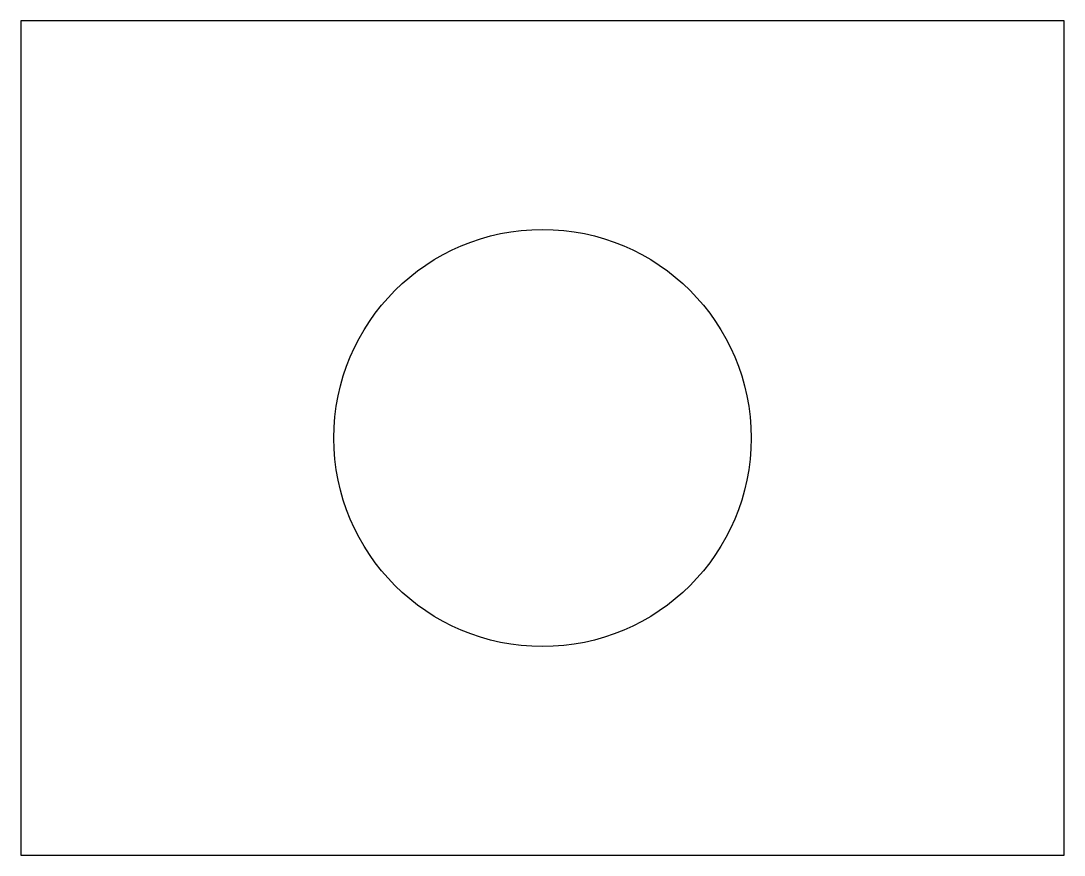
# Model space of a CAD drawing. Header units: millimetres. Extents: x 0 to 100, y 0 to 80.
import ezdxf

# ---------------------------------------------------------------- set-up
doc = ezdxf.new("R2010")
doc.units = ezdxf.units.MM
doc.layers.get('0').update_dxf_attribs({"linetype": 'CONTINUOUS'})

msp = doc.modelspace()

# ---------------------------------------------------------------- linework, layer by layer
for p, q in [((100, 80), (0, 80)), ((0, 80), (0, 0)), ((100, 0), (100, 80)), ((0, 0), (100, 0))]:
    msp.add_line(p, q)
msp.add_circle((50, 40), 20)

doc.saveas('drawing.dxf')
